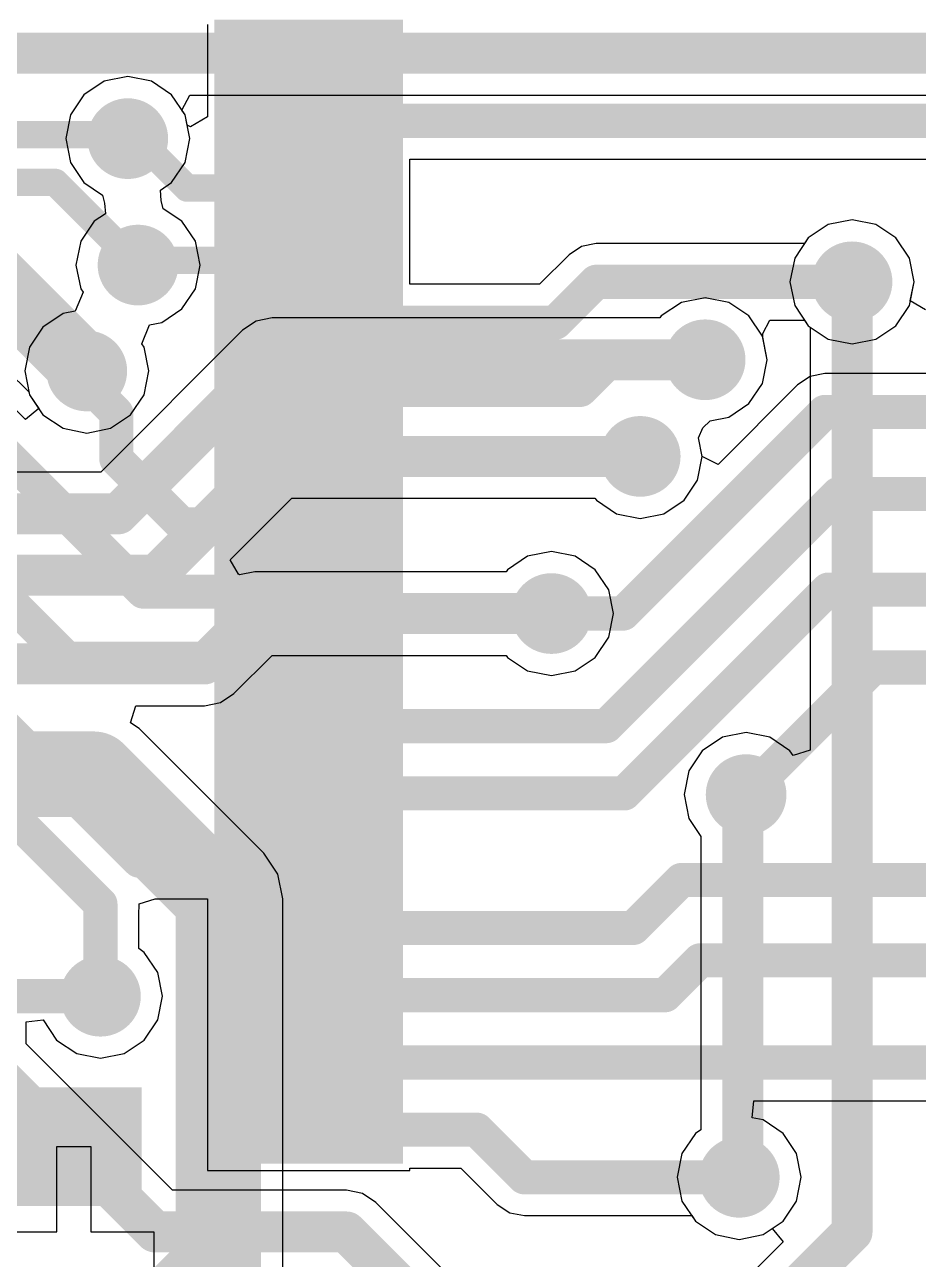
# Model space of a CAD drawing. Header units: millimetres. Extents: x 0 to 214, y 0 to 214.
# Drawn here: x 4.1978 to 4.4594, y 2.25 to 2.6114 of the extents above; entities that cross this region are included whole.
import ezdxf

# ---------------------------------------------------------------- set-up
doc = ezdxf.new("R2010")
doc.units = ezdxf.units.MM
doc.header["$MEASUREMENT"] = 0
for name, color, linetype in [('BottomLayer', 5, 'Continuous'), ('BottomPaste', 16, 'Continuous'), ('BottomSolder', 6, 'Continuous'), ('TopLayer', 1, 'Continuous'), ('TopOverlay', 2, 'Continuous'), ('TopPaste', 8, 'Continuous'), ('TopSolder', 216, 'Continuous'), ('ViaHoleLayer', 16, 'Continuous')]:
    doc.layers.add(name, color=color, linetype=linetype)

# ---------------------------------------------------------------- blocks, each defined once
blk = doc.blocks.new('LQFP_100_101')
at = {"layer": 'TopLayer'}
for points in [[(0.2815, 0.08465), (0.32874, 0.08465), (0.32874, 0.07283), (0.2815, 0.07283)], [(0.2815, 0.06496), (0.32874, 0.06496), (0.32874, 0.05315), (0.2815, 0.05315)], [(0.2815, 0.04528), (0.32874, 0.04528), (0.32874, 0.03346), (0.2815, 0.03346)], [(0.2815, 0.02559), (0.32874, 0.02559), (0.32874, 0.01378), (0.2815, 0.01378)], [(0.2815, 0.00591), (0.32874, 0.00591), (0.32874, -0.00591), (0.2815, -0.00591)], [(0.2815, -0.01378), (0.32874, -0.01378), (0.32874, -0.02559), (0.2815, -0.02559)], [(0.2815, -0.03346), (0.32874, -0.03346), (0.32874, -0.04528), (0.2815, -0.04528)], [(0.2815, -0.05315), (0.32874, -0.05315), (0.32874, -0.06496), (0.2815, -0.06496)], [(0.2815, -0.07283), (0.32874, -0.07283), (0.32874, -0.08465), (0.2815, -0.08465)], [(0.2815, -0.09252), (0.32874, -0.09252), (0.32874, -0.10433), (0.2815, -0.10433)], [(0.2815, -0.1122), (0.32874, -0.1122), (0.32874, -0.12402), (0.2815, -0.12402)], [(0.2815, -0.13189), (0.32874, -0.13189), (0.32874, -0.1437), (0.2815, -0.1437)], [(0.2815, -0.15157), (0.32874, -0.15157), (0.32874, -0.16339), (0.2815, -0.16339)], [(0.2815, -0.17126), (0.32874, -0.17126), (0.32874, -0.18307), (0.2815, -0.18307)], [(0.2815, -0.19094), (0.32874, -0.19094), (0.32874, -0.20276), (0.2815, -0.20276)], [(0.2815, -0.21063), (0.32874, -0.21063), (0.32874, -0.22244), (0.2815, -0.22244)], [(0.2815, -0.23031), (0.32874, -0.23031), (0.32874, -0.24213), (0.2815, -0.24213)]]:
    blk.add_hatch(color=1, dxfattribs=at).paths.add_polyline_path(points)
at = {"layer": 'TopPaste'}
for points in [[(0.2815, 0.08465), (0.32874, 0.08465), (0.32874, 0.07283), (0.2815, 0.07283)], [(0.2815, 0.06496), (0.32874, 0.06496), (0.32874, 0.05315), (0.2815, 0.05315)], [(0.2815, 0.04528), (0.32874, 0.04528), (0.32874, 0.03346), (0.2815, 0.03346)], [(0.2815, 0.02559), (0.32874, 0.02559), (0.32874, 0.01378), (0.2815, 0.01378)], [(0.2815, 0.00591), (0.32874, 0.00591), (0.32874, -0.00591), (0.2815, -0.00591)], [(0.2815, -0.01378), (0.32874, -0.01378), (0.32874, -0.02559), (0.2815, -0.02559)], [(0.2815, -0.03346), (0.32874, -0.03346), (0.32874, -0.04528), (0.2815, -0.04528)], [(0.2815, -0.05315), (0.32874, -0.05315), (0.32874, -0.06496), (0.2815, -0.06496)], [(0.2815, -0.07283), (0.32874, -0.07283), (0.32874, -0.08465), (0.2815, -0.08465)], [(0.2815, -0.09252), (0.32874, -0.09252), (0.32874, -0.10433), (0.2815, -0.10433)], [(0.2815, -0.1122), (0.32874, -0.1122), (0.32874, -0.12402), (0.2815, -0.12402)], [(0.2815, -0.13189), (0.32874, -0.13189), (0.32874, -0.1437), (0.2815, -0.1437)], [(0.2815, -0.15157), (0.32874, -0.15157), (0.32874, -0.16339), (0.2815, -0.16339)], [(0.2815, -0.17126), (0.32874, -0.17126), (0.32874, -0.18307), (0.2815, -0.18307)], [(0.2815, -0.19094), (0.32874, -0.19094), (0.32874, -0.20276), (0.2815, -0.20276)], [(0.2815, -0.21063), (0.32874, -0.21063), (0.32874, -0.22244), (0.2815, -0.22244)], [(0.2815, -0.23031), (0.32874, -0.23031), (0.32874, -0.24213), (0.2815, -0.24213)]]:
    blk.add_hatch(color=8, dxfattribs=at).paths.add_polyline_path(points)
at = {"layer": 'TopSolder'}
for points in [[(0.2775, 0.08865), (0.33274, 0.08865), (0.33274, 0.06883), (0.2775, 0.06883)], [(0.2775, 0.06896), (0.33274, 0.06896), (0.33274, 0.04915), (0.2775, 0.04915)], [(0.2775, 0.04928), (0.33274, 0.04928), (0.33274, 0.02946), (0.2775, 0.02946)], [(0.2775, 0.02959), (0.33274, 0.02959), (0.33274, 0.00978), (0.2775, 0.00978)], [(0.2775, 0.00991), (0.33274, 0.00991), (0.33274, -0.00991), (0.2775, -0.00991)], [(0.2775, -0.00978), (0.33274, -0.00978), (0.33274, -0.02959), (0.2775, -0.02959)], [(0.2775, -0.02946), (0.33274, -0.02946), (0.33274, -0.04928), (0.2775, -0.04928)], [(0.2775, -0.04915), (0.33274, -0.04915), (0.33274, -0.06896), (0.2775, -0.06896)], [(0.2775, -0.06883), (0.33274, -0.06883), (0.33274, -0.08865), (0.2775, -0.08865)], [(0.2775, -0.08852), (0.33274, -0.08852), (0.33274, -0.10833), (0.2775, -0.10833)], [(0.2775, -0.1082), (0.33274, -0.1082), (0.33274, -0.12802), (0.2775, -0.12802)], [(0.2775, -0.12789), (0.33274, -0.12789), (0.33274, -0.1477), (0.2775, -0.1477)], [(0.2775, -0.14757), (0.33274, -0.14757), (0.33274, -0.16739), (0.2775, -0.16739)], [(0.2775, -0.16726), (0.33274, -0.16726), (0.33274, -0.18707), (0.2775, -0.18707)], [(0.2775, -0.18694), (0.33274, -0.18694), (0.33274, -0.20676), (0.2775, -0.20676)], [(0.2775, -0.20663), (0.33274, -0.20663), (0.33274, -0.22644), (0.2775, -0.22644)], [(0.2775, -0.22631), (0.33274, -0.22631), (0.33274, -0.24613), (0.2775, -0.24613)]]:
    blk.add_hatch(color=216, dxfattribs=at).paths.add_polyline_path(points)
at = {"layer": 'TopOverlay', "const_width": 0.005}
blk.add_lwpolyline([(0.255, -0.285), (0.285, -0.255)], dxfattribs=at)
at = {"layer": 'TopOverlay', "const_width": 0.0025}
blk.add_lwpolyline([(0.28375, -0.255, 1), (0.28625, -0.255, 1)], format="xyb", close=True, dxfattribs=at)
blk = doc.blocks.new('C__0603_B_358')
at = {"layer": 'BottomLayer'}
for points in [[(-0.045, -0.0175), (-0.045, 0.0175), (-0.015, 0.0175), (-0.015, -0.0175)], [(0.015, -0.0175), (0.015, 0.0175), (0.045, 0.0175), (0.045, -0.0175)]]:
    blk.add_hatch(color=5, dxfattribs=at).paths.add_polyline_path(points)
at = {"layer": 'BottomPaste'}
for points in [[(-0.045, -0.0175), (-0.045, 0.0175), (-0.015, 0.0175), (-0.015, -0.0175)], [(0.015, -0.0175), (0.015, 0.0175), (0.045, 0.0175), (0.045, -0.0175)]]:
    blk.add_hatch(color=16, dxfattribs=at).paths.add_polyline_path(points)
at = {"layer": 'BottomSolder'}
for points in [[(-0.04736, -0.01986), (-0.04736, 0.01986), (-0.01264, 0.01986), (-0.01264, -0.01986)], [(0.01264, -0.01986), (0.01264, 0.01986), (0.04736, 0.01986), (0.04736, -0.01986)]]:
    blk.add_hatch(color=6, dxfattribs=at).paths.add_polyline_path(points)

msp = doc.modelspace()

# ---------------------------------------------------------------- hatches: boundary and pattern name
at = {"layer": 'BottomLayer'}
h = msp.add_hatch(color=5, dxfattribs=at)
edge = h.paths.add_edge_path()
edge.add_arc((4.228, 2.578), 0.01181, 0, 360)
h = msp.add_hatch(color=5, dxfattribs=at)
edge = h.paths.add_edge_path()
edge.add_arc((4.231, 2.541), 0.01181, 0, 360)
h = msp.add_hatch(color=5, dxfattribs=at)
edge = h.paths.add_edge_path()
edge.add_arc((4.44, 2.53609), 0.01181, 0, 360)
h = msp.add_hatch(color=5, dxfattribs=at)
edge = h.paths.add_edge_path()
edge.add_arc((4.397, 2.51328), 0.01181, 0, 360)
h = msp.add_hatch(color=5, dxfattribs=at)
edge = h.paths.add_edge_path()
edge.add_arc((4.216, 2.51), 0.01181, 0, 360)
h = msp.add_hatch(color=5, dxfattribs=at)
edge = h.paths.add_edge_path()
edge.add_arc((4.378, 2.485), 0.01181, 0, 360)
h = msp.add_hatch(color=5, dxfattribs=at)
edge = h.paths.add_edge_path()
edge.add_arc((4.352, 2.439), 0.01181, 0, 360)
h = msp.add_hatch(color=5, dxfattribs=at)
edge = h.paths.add_edge_path()
edge.add_arc((4.409, 2.386), 0.01181, 0, 360)
h = msp.add_hatch(color=5, dxfattribs=at)
edge = h.paths.add_edge_path()
edge.add_arc((4.22, 2.327), 0.01181, 0, 360)
h = msp.add_hatch(color=5, dxfattribs=at)
edge = h.paths.add_edge_path()
edge.add_arc((4.407, 2.274), 0.01181, 0, 360)
at = {"layer": 'BottomSolder'}
h = msp.add_hatch(color=6, dxfattribs=at)
edge = h.paths.add_edge_path()
edge.add_arc((4.228, 2.578), 0.00591, 0, 360)
h = msp.add_hatch(color=6, dxfattribs=at)
edge = h.paths.add_edge_path()
edge.add_arc((4.231, 2.541), 0.00591, 0, 360)
h = msp.add_hatch(color=6, dxfattribs=at)
edge = h.paths.add_edge_path()
edge.add_arc((4.44, 2.53609), 0.00591, 0, 360)
h = msp.add_hatch(color=6, dxfattribs=at)
edge = h.paths.add_edge_path()
edge.add_arc((4.397, 2.51328), 0.00591, 0, 360)
h = msp.add_hatch(color=6, dxfattribs=at)
edge = h.paths.add_edge_path()
edge.add_arc((4.216, 2.51), 0.00591, 0, 360)
h = msp.add_hatch(color=6, dxfattribs=at)
edge = h.paths.add_edge_path()
edge.add_arc((4.378, 2.485), 0.00591, 0, 360)
h = msp.add_hatch(color=6, dxfattribs=at)
edge = h.paths.add_edge_path()
edge.add_arc((4.352, 2.439), 0.00591, 0, 360)
h = msp.add_hatch(color=6, dxfattribs=at)
edge = h.paths.add_edge_path()
edge.add_arc((4.409, 2.386), 0.00591, 0, 360)
h = msp.add_hatch(color=6, dxfattribs=at)
edge = h.paths.add_edge_path()
edge.add_arc((4.22, 2.327), 0.00591, 0, 360)
h = msp.add_hatch(color=6, dxfattribs=at)
edge = h.paths.add_edge_path()
edge.add_arc((4.407, 2.274), 0.00591, 0, 360)
at = {"layer": 'TopLayer'}
h = msp.add_hatch(color=1, dxfattribs=at)
edge = h.paths.add_edge_path()
edge.add_arc((4.228, 2.578), 0.01181, 0, 360)
h = msp.add_hatch(color=1, dxfattribs=at)
edge = h.paths.add_edge_path()
edge.add_arc((4.231, 2.541), 0.01181, 0, 360)
h = msp.add_hatch(color=1, dxfattribs=at)
edge = h.paths.add_edge_path()
edge.add_arc((4.44, 2.53609), 0.01181, 0, 360)
h = msp.add_hatch(color=1, dxfattribs=at)
edge = h.paths.add_edge_path()
edge.add_arc((4.397, 2.51328), 0.01181, 0, 360)
h = msp.add_hatch(color=1, dxfattribs=at)
edge = h.paths.add_edge_path()
edge.add_arc((4.216, 2.51), 0.01181, 0, 360)
h = msp.add_hatch(color=1, dxfattribs=at)
edge = h.paths.add_edge_path()
edge.add_arc((4.378, 2.485), 0.01181, 0, 360)
h = msp.add_hatch(color=1, dxfattribs=at)
edge = h.paths.add_edge_path()
edge.add_arc((4.352, 2.439), 0.01181, 0, 360)
h = msp.add_hatch(color=1, dxfattribs=at)
edge = h.paths.add_edge_path()
edge.add_arc((4.409, 2.386), 0.01181, 0, 360)
h = msp.add_hatch(color=1, dxfattribs=at)
edge = h.paths.add_edge_path()
edge.add_arc((4.22, 2.327), 0.01181, 0, 360)
h = msp.add_hatch(color=1, dxfattribs=at)
edge = h.paths.add_edge_path()
edge.add_arc((4.407, 2.274), 0.01181, 0, 360)
at = {"layer": 'TopSolder'}
h = msp.add_hatch(color=216, dxfattribs=at)
edge = h.paths.add_edge_path()
edge.add_arc((4.228, 2.578), 0.00591, 0, 360)
h = msp.add_hatch(color=216, dxfattribs=at)
edge = h.paths.add_edge_path()
edge.add_arc((4.231, 2.541), 0.00591, 0, 360)
h = msp.add_hatch(color=216, dxfattribs=at)
edge = h.paths.add_edge_path()
edge.add_arc((4.44, 2.53609), 0.00591, 0, 360)
h = msp.add_hatch(color=216, dxfattribs=at)
edge = h.paths.add_edge_path()
edge.add_arc((4.397, 2.51328), 0.00591, 0, 360)
h = msp.add_hatch(color=216, dxfattribs=at)
edge = h.paths.add_edge_path()
edge.add_arc((4.216, 2.51), 0.00591, 0, 360)
h = msp.add_hatch(color=216, dxfattribs=at)
edge = h.paths.add_edge_path()
edge.add_arc((4.378, 2.485), 0.00591, 0, 360)
h = msp.add_hatch(color=216, dxfattribs=at)
edge = h.paths.add_edge_path()
edge.add_arc((4.352, 2.439), 0.00591, 0, 360)
h = msp.add_hatch(color=216, dxfattribs=at)
edge = h.paths.add_edge_path()
edge.add_arc((4.409, 2.386), 0.00591, 0, 360)
h = msp.add_hatch(color=216, dxfattribs=at)
edge = h.paths.add_edge_path()
edge.add_arc((4.22, 2.327), 0.00591, 0, 360)
h = msp.add_hatch(color=216, dxfattribs=at)
edge = h.paths.add_edge_path()
edge.add_arc((4.407, 2.274), 0.00591, 0, 360)
at = {"layer": 'ViaHoleLayer'}
h = msp.add_hatch(color=16, dxfattribs=at)
edge = h.paths.add_edge_path()
edge.add_arc((4.228, 2.578), 0.00591, 0, 360)
h = msp.add_hatch(color=16, dxfattribs=at)
edge = h.paths.add_edge_path()
edge.add_arc((4.231, 2.541), 0.00591, 0, 360)
h = msp.add_hatch(color=16, dxfattribs=at)
edge = h.paths.add_edge_path()
edge.add_arc((4.44, 2.53609), 0.00591, 0, 360)
h = msp.add_hatch(color=16, dxfattribs=at)
edge = h.paths.add_edge_path()
edge.add_arc((4.397, 2.51328), 0.00591, 0, 360)
h = msp.add_hatch(color=16, dxfattribs=at)
edge = h.paths.add_edge_path()
edge.add_arc((4.216, 2.51), 0.00591, 0, 360)
h = msp.add_hatch(color=16, dxfattribs=at)
edge = h.paths.add_edge_path()
edge.add_arc((4.378, 2.485), 0.00591, 0, 360)
h = msp.add_hatch(color=16, dxfattribs=at)
edge = h.paths.add_edge_path()
edge.add_arc((4.352, 2.439), 0.00591, 0, 360)
h = msp.add_hatch(color=16, dxfattribs=at)
edge = h.paths.add_edge_path()
edge.add_arc((4.409, 2.386), 0.00591, 0, 360)
h = msp.add_hatch(color=16, dxfattribs=at)
edge = h.paths.add_edge_path()
edge.add_arc((4.22, 2.327), 0.00591, 0, 360)
h = msp.add_hatch(color=16, dxfattribs=at)
edge = h.paths.add_edge_path()
edge.add_arc((4.407, 2.274), 0.00591, 0, 360)

# ---------------------------------------------------------------- linework, layer by layer
at = {"layer": 'BottomLayer'}
for p, q in [((4.24384, 2.58636), (4.2462, 2.59076)), ((4.2462, 2.59076), (4.47093, 2.59076)), ((4.24478, 2.58495), (4.24384, 2.58636)), ((4.24616, 2.578), (4.24478, 2.58495)), ((4.24478, 2.57105), (4.24616, 2.578)), ((4.24084, 2.56516), (4.24478, 2.57105)), ((4.23754, 2.56296), (4.24084, 2.56516)), ((4.23779, 2.55987), (4.23754, 2.56296)), ((4.23837, 2.5575), (4.23779, 2.55987)), ((4.24384, 2.55384), (4.23837, 2.5575)), ((4.24778, 2.54795), (4.24384, 2.55384)), ((4.43305, 2.55287), (4.42716, 2.54893)), ((4.44, 2.55425), (4.43305, 2.55287)), ((4.44695, 2.55287), (4.44, 2.55425)), ((4.45284, 2.54893), (4.44695, 2.55287)), ((4.24916, 2.541), (4.24778, 2.54795)), ((4.42716, 2.54893), (4.42322, 2.54304)), ((4.45678, 2.54304), (4.45284, 2.54893)), ((4.24778, 2.53405), (4.24916, 2.541)), ((4.42322, 2.54304), (4.42184, 2.53609)), ((4.45816, 2.53609), (4.45678, 2.54304)), ((4.24384, 2.52816), (4.24778, 2.53405)), ((4.42184, 2.53609), (4.42322, 2.52914)), ((4.45705, 2.53051), (4.45816, 2.53609)), ((4.39005, 2.53005), (4.38416, 2.52612)), ((4.397, 2.53144), (4.39005, 2.53005)), ((4.40395, 2.53005), (4.397, 2.53144)), ((4.40984, 2.52612), (4.40395, 2.53005)), ((4.4615, 2.52789), (4.45705, 2.53051)), ((4.23795, 2.52422), (4.24384, 2.52816)), ((4.38416, 2.52612), (4.38375, 2.52551)), ((4.41378, 2.52023), (4.40984, 2.52612)), ((4.42322, 2.52914), (4.42716, 2.52325)), ((4.2321, 2.51796), (4.2344, 2.52352)), ((4.2344, 2.52352), (4.23795, 2.52422)), ((4.26559, 2.52458), (4.26162, 2.52193)), ((4.27028, 2.52551), (4.26559, 2.52458)), ((4.38375, 2.52551), (4.27028, 2.52551)), ((4.42716, 2.52325), (4.42776, 2.52284)), ((4.42776, 2.52284), (4.42776, 2.39898)), ((4.26162, 2.52193), (4.22012, 2.48042)), ((4.41516, 2.51328), (4.41378, 2.52023)), ((4.23278, 2.51695), (4.2321, 2.51796)), ((4.23416, 2.51), (4.23278, 2.51695)), ((4.41378, 2.50633), (4.41516, 2.51328)), ((4.19284, 2.51009), (4.19906, 2.50387)), ((4.23278, 2.50305), (4.23416, 2.51)), ((4.40984, 2.50044), (4.41378, 2.50633)), ((4.19906, 2.50387), (4.19922, 2.50305)), ((4.19922, 2.50305), (4.20316, 2.49716)), ((4.22884, 2.49716), (4.23278, 2.50305)), ((4.20316, 2.49716), (4.20905, 2.49322)), ((4.22295, 2.49322), (4.22884, 2.49716)), ((4.40395, 2.4965), (4.40984, 2.50044)), ((4.39509, 2.4904), (4.39629, 2.49336)), ((4.39629, 2.49336), (4.39848, 2.49541)), ((4.39848, 2.49541), (4.40395, 2.4965)), ((4.20905, 2.49322), (4.216, 2.49184)), ((4.216, 2.49184), (4.22295, 2.49322)), ((4.39616, 2.485), (4.39509, 2.4904)), ((4.39478, 2.47805), (4.39616, 2.485)), ((4.22012, 2.48042), (4.16299, 2.48042)), ((4.39084, 2.47216), (4.39478, 2.47805)), ((4.25799, 2.45469), (4.27607, 2.47276)), ((4.27607, 2.47276), (4.36475, 2.47276)), ((4.36475, 2.47276), (4.36516, 2.47216)), ((4.36516, 2.47216), (4.37105, 2.46822)), ((4.38495, 2.46822), (4.39084, 2.47216)), ((4.37105, 2.46822), (4.378, 2.46684)), ((4.378, 2.46684), (4.38495, 2.46822)), ((4.2604, 2.45056), (4.25799, 2.45469)), ((4.34505, 2.45578), (4.33916, 2.45184)), ((4.352, 2.45716), (4.34505, 2.45578)), ((4.35895, 2.45578), (4.352, 2.45716)), ((4.36484, 2.45184), (4.35895, 2.45578)), ((4.26072, 2.45035), (4.2604, 2.45056)), ((4.26518, 2.45124), (4.26072, 2.45035)), ((4.33875, 2.45124), (4.26518, 2.45124)), ((4.33916, 2.45184), (4.33875, 2.45124)), ((4.36878, 2.44595), (4.36484, 2.45184)), ((4.37016, 2.439), (4.36878, 2.44595)), ((4.36878, 2.43205), (4.37016, 2.439)), ((4.36484, 2.42616), (4.36878, 2.43205)), ((4.25907, 2.41559), (4.27025, 2.42676)), ((4.27025, 2.42676), (4.33875, 2.42676)), ((4.33875, 2.42676), (4.33916, 2.42616)), ((4.33916, 2.42616), (4.34505, 2.42222)), ((4.35895, 2.42222), (4.36484, 2.42616)), ((4.34505, 2.42222), (4.352, 2.42084)), ((4.352, 2.42084), (4.35895, 2.42222)), ((4.2551, 2.41294), (4.25907, 2.41559)), ((4.22884, 2.40701), (4.23036, 2.41201)), ((4.23036, 2.41201), (4.25042, 2.41201)), ((4.25042, 2.41201), (4.2551, 2.41294)), ((4.23134, 2.40534), (4.22884, 2.40701)), ((4.26784, 2.36884), (4.23134, 2.40534)), ((4.409, 2.40416), (4.40205, 2.40278)), ((4.41595, 2.40278), (4.409, 2.40416)), ((4.40205, 2.40278), (4.39616, 2.39884)), ((4.42184, 2.39884), (4.41595, 2.40278)), ((4.39616, 2.39884), (4.39222, 2.39295)), ((4.42276, 2.39746), (4.42184, 2.39884)), ((4.42776, 2.39898), (4.42276, 2.39746)), ((4.39222, 2.39295), (4.39084, 2.386)), ((4.39084, 2.386), (4.39222, 2.37905)), ((4.39222, 2.37905), (4.39576, 2.37375)), ((4.39576, 2.37375), (4.39576, 2.28791)), ((4.27193, 2.36272), (4.26784, 2.36884)), ((4.27336, 2.3555), (4.27193, 2.36272)), ((4.27336, 2.24661), (4.27336, 2.3555)), ((4.39576, 2.28791), (4.39416, 2.28684)), ((4.39416, 2.28684), (4.39022, 2.28095)), ((4.20723, 2.25801), (4.20723, 2.28301)), ((4.20723, 2.28301), (4.21723, 2.28301)), ((4.21723, 2.28301), (4.21723, 2.25801)), ((4.39022, 2.28095), (4.38884, 2.274)), ((4.38884, 2.274), (4.39022, 2.26705)), ((4.39022, 2.26705), (4.39416, 2.26116)), ((4.39416, 2.26116), (4.40005, 2.25722)), ((4.41395, 2.25722), (4.41666, 2.25903)), ((4.41666, 2.25903), (4.41985, 2.25515)), ((4.18473, 2.25801), (4.20723, 2.25801)), ((4.21723, 2.25801), (4.23564, 2.25801)), ((4.23564, 2.25801), (4.23564, 2.24759)), ((4.41985, 2.25515), (4.25935, 2.09465)), ((4.40005, 2.25722), (4.407, 2.25584)), ((4.407, 2.25584), (4.41395, 2.25722))]:
    msp.add_line(p, q, dxfattribs=at)
for points, const_width in [([(3.876, 2.603), (4.476, 2.603)], 0.012), ([(3.59181, 2.57919), (4.22681, 2.57919)], 0.008), ([(4.22681, 2.57919), (4.228, 2.578)], 0.008), ([(3.56899, 2.56519), (4.20681, 2.56519)], 0.008), ([(4.20681, 2.56519), (4.231, 2.541)], 0.008), ([(4.184, 2.542), (4.216, 2.51)], 0.02), ([(4.44, 2.258), (4.44, 2.53609)], 0.012), ([(4.22519, 2.46819), (4.27028, 2.51328)], 0.012), ([(4.27028, 2.51328), (4.397, 2.51328)], 0.012), ([(4.23619, 2.45019), (4.271, 2.485)], 0.012), ([(4.271, 2.485), (4.378, 2.485)], 0.012), ([(3.89719, 2.46819), (4.22519, 2.46819)], 0.012), ([(3.90619, 2.45019), (4.23619, 2.45019)], 0.012), ([(4.25042, 2.42424), (4.26518, 2.439)], 0.012), ([(4.26518, 2.439), (4.352, 2.439)], 0.012), ([(4.11576, 2.42424), (4.25042, 2.42424)], 0.012), ([(4.07187, 2.392), (4.218, 2.392)], 0.025), ([(4.218, 2.392), (4.2545, 2.3555)], 0.025), ([(4.408, 2.385), (4.409, 2.386)], 0.012), ([(4.408, 2.275), (4.408, 2.385)], 0.012), ([(4.2545, 2.2235), (4.2545, 2.3555)], 0.025), ([(4.178, 2.327), (4.22, 2.327)], 0.01), ([(4.172, 2.283), (4.21222, 2.283)], 0.022), ([(4.21222, 2.283), (4.21223, 2.28301)], 0.022), ([(4.407, 2.274), (4.408, 2.275)], 0.012), ([(4.268, 2.086), (4.44, 2.258)], 0.012)]:
    msp.add_lwpolyline(points, dxfattribs=dict(at, const_width=const_width))
for points, const_width in [([(4.22481, 2.57919, 1), (4.22881, 2.57919, 1)], 0.004), ([(4.22481, 2.57919, 1), (4.22881, 2.57919, 1)], 0.004), ([(4.226, 2.578, 1), (4.23, 2.578, 1)], 0.004), ([(4.20481, 2.56519, 1), (4.20881, 2.56519, 1)], 0.004), ([(4.20481, 2.56519, 1), (4.20881, 2.56519, 1)], 0.004), ([(4.229, 2.541, 1), (4.233, 2.541, 1)], 0.004), ([(4.437, 2.53609, 1), (4.443, 2.53609, 1)], 0.006), ([(4.211, 2.51, 1), (4.221, 2.51, 1)], 0.01), ([(4.26728, 2.51328, 1), (4.27328, 2.51328, 1)], 0.006), ([(4.26728, 2.51328, 1), (4.27328, 2.51328, 1)], 0.006), ([(4.394, 2.51328, 1), (4.4, 2.51328, 1)], 0.006), ([(4.268, 2.485, 1), (4.274, 2.485, 1)], 0.006), ([(4.268, 2.485, 1), (4.274, 2.485, 1)], 0.006), ([(4.375, 2.485, 1), (4.381, 2.485, 1)], 0.006), ([(4.22219, 2.46819, 1), (4.22819, 2.46819, 1)], 0.006), ([(4.22219, 2.46819, 1), (4.22819, 2.46819, 1)], 0.006), ([(4.23319, 2.45019, 1), (4.23919, 2.45019, 1)], 0.006), ([(4.23319, 2.45019, 1), (4.23919, 2.45019, 1)], 0.006), ([(4.26218, 2.439, 1), (4.26818, 2.439, 1)], 0.006), ([(4.26218, 2.439, 1), (4.26818, 2.439, 1)], 0.006), ([(4.349, 2.439, 1), (4.355, 2.439, 1)], 0.006), ([(4.24742, 2.42424, 1), (4.25342, 2.42424, 1)], 0.006), ([(4.24742, 2.42424, 1), (4.25342, 2.42424, 1)], 0.006), ([(4.21175, 2.392, 1), (4.22425, 2.392, 1)], 0.0125), ([(4.21175, 2.392, 1), (4.22425, 2.392, 1)], 0.0125), ([(4.405, 2.385, 1), (4.411, 2.385, 1)], 0.006), ([(4.405, 2.385, 1), (4.411, 2.385, 1)], 0.006), ([(4.406, 2.386, 1), (4.412, 2.386, 1)], 0.006), ([(4.24825, 2.3555, 1), (4.26075, 2.3555, 1)], 0.0125), ([(4.24825, 2.3555, 1), (4.26075, 2.3555, 1)], 0.0125), ([(4.2175, 2.327, 1), (4.2225, 2.327, 1)], 0.005), ([(4.20672, 2.283, 1), (4.21772, 2.283, 1)], 0.011), ([(4.20672, 2.283, 1), (4.21772, 2.283, 1)], 0.011), ([(4.20673, 2.28301, 1), (4.21773, 2.28301, 1)], 0.011), ([(4.405, 2.275, 1), (4.411, 2.275, 1)], 0.006), ([(4.405, 2.275, 1), (4.411, 2.275, 1)], 0.006), ([(4.404, 2.274, 1), (4.41, 2.274, 1)], 0.006), ([(4.437, 2.258, 1), (4.443, 2.258, 1)], 0.006), ([(4.437, 2.258, 1), (4.443, 2.258, 1)], 0.006)]:
    msp.add_lwpolyline(points, format="xyb", close=True, dxfattribs=dict(at, const_width=const_width))
at = {"layer": 'TopLayer'}
for p, q in [((4.25136, 2.61137), (4.25136, 2.5844)), ((4.22105, 2.59478), (4.21516, 2.59084)), ((4.228, 2.59616), (4.22105, 2.59478)), ((4.23495, 2.59478), (4.228, 2.59616)), ((4.24084, 2.59084), (4.23495, 2.59478)), ((4.21516, 2.59084), (4.21122, 2.58495)), ((4.24478, 2.58495), (4.24084, 2.59084)), ((4.21122, 2.58495), (4.20984, 2.578)), ((4.24537, 2.58195), (4.24478, 2.58495)), ((4.25136, 2.5844), (4.24636, 2.58141)), ((4.24636, 2.58141), (4.24537, 2.58195)), ((4.20984, 2.578), (4.21122, 2.57105)), ((4.21122, 2.57105), (4.21516, 2.56516)), ((4.31061, 2.53537), (4.31061, 2.572)), ((4.31061, 2.572), (4.90807, 2.572)), ((4.21516, 2.56516), (4.22063, 2.5615)), ((4.22063, 2.5615), (4.22121, 2.55913)), ((4.22121, 2.55913), (4.22146, 2.55604)), ((4.22146, 2.55604), (4.21816, 2.55384)), ((4.21816, 2.55384), (4.21422, 2.54795)), ((4.43305, 2.55287), (4.42716, 2.54893)), ((4.44, 2.55425), (4.43305, 2.55287)), ((4.44695, 2.55287), (4.44, 2.55425)), ((4.45284, 2.54893), (4.44695, 2.55287)), ((4.21422, 2.54795), (4.21284, 2.541)), ((4.42716, 2.54893), (4.42607, 2.5473)), ((4.45678, 2.54304), (4.45284, 2.54893)), ((4.35716, 2.54402), (4.34851, 2.53537)), ((4.3608, 2.54645), (4.35716, 2.54402)), ((4.36509, 2.5473), (4.3608, 2.54645)), ((4.42607, 2.5473), (4.36509, 2.5473)), ((4.36509, 2.5473), (4.36509, 2.5473)), ((4.21284, 2.541), (4.21422, 2.53405)), ((4.45816, 2.53609), (4.45678, 2.54304)), ((4.21422, 2.53405), (4.2149, 2.53304)), ((4.34851, 2.53537), (4.31061, 2.53537)), ((4.45678, 2.52914), (4.45816, 2.53609)), ((4.2149, 2.53304), (4.2126, 2.52748)), ((4.20905, 2.52678), (4.20316, 2.52284)), ((4.2126, 2.52748), (4.20905, 2.52678)), ((4.45284, 2.52325), (4.45678, 2.52914)), ((4.20316, 2.52284), (4.19922, 2.51695)), ((4.4139, 2.52099), (4.41598, 2.52487)), ((4.41598, 2.52487), (4.42607, 2.52487)), ((4.42607, 2.52487), (4.42716, 2.52325)), ((4.42716, 2.52325), (4.43305, 2.51931)), ((4.44695, 2.51931), (4.45284, 2.52325)), ((4.41385, 2.51987), (4.4139, 2.52099)), ((4.41516, 2.51328), (4.41385, 2.51987)), ((4.43305, 2.51931), (4.44, 2.51793)), ((4.44, 2.51793), (4.44695, 2.51931)), ((4.19922, 2.51695), (4.19784, 2.51)), ((4.41378, 2.50633), (4.41516, 2.51328)), ((4.19784, 2.51), (4.19922, 2.50305)), ((4.42771, 2.50836), (4.42407, 2.50593)), ((4.432, 2.50922), (4.42771, 2.50836)), ((4.90807, 2.50922), (4.432, 2.50922)), ((4.432, 2.50922), (4.432, 2.50922)), ((4.19804, 2.49582), (4.18778, 2.50608)), ((4.42407, 2.50593), (4.40079, 2.48265)), ((4.40984, 2.50044), (4.41378, 2.50633)), ((4.19922, 2.50305), (4.20192, 2.49901)), ((4.20192, 2.49901), (4.19804, 2.49582)), ((4.40395, 2.4965), (4.40984, 2.50044)), ((4.39509, 2.4904), (4.39629, 2.49336)), ((4.39629, 2.49336), (4.39848, 2.49541)), ((4.39848, 2.49541), (4.40395, 2.4965)), ((4.39616, 2.485), (4.39509, 2.4904)), ((4.40079, 2.48265), (4.39616, 2.485)), ((4.23122, 2.35073), (4.23129, 2.35402)), ((4.23129, 2.35402), (4.23602, 2.35546)), ((4.23602, 2.35546), (4.25136, 2.35546)), ((4.25136, 2.35546), (4.25136, 2.3154)), ((4.23122, 2.34093), (4.23122, 2.35073)), ((4.23284, 2.33984), (4.23122, 2.34093)), ((4.23678, 2.33395), (4.23284, 2.33984)), ((4.23816, 2.327), (4.23678, 2.33395)), ((4.23678, 2.32005), (4.23816, 2.327)), ((4.19824, 2.31949), (4.20322, 2.32005)), ((4.20322, 2.32005), (4.20716, 2.31416)), ((4.23284, 2.31416), (4.23678, 2.32005)), ((4.19824, 2.31307), (4.19824, 2.31949)), ((4.24107, 2.27024), (4.19824, 2.31307)), ((4.20716, 2.31416), (4.21305, 2.31022)), ((4.22695, 2.31022), (4.23284, 2.31416)), ((4.25136, 2.3154), (4.25136, 2.27603)), ((4.21305, 2.31022), (4.22, 2.30884)), ((4.22, 2.30884), (4.22695, 2.31022)), ((4.41078, 2.29141), (4.41128, 2.29641)), ((4.41128, 2.29641), (4.545, 2.29641)), ((4.41395, 2.29078), (4.41078, 2.29141)), ((4.41984, 2.28684), (4.41395, 2.29078)), ((4.42378, 2.28095), (4.41984, 2.28684)), ((4.42516, 2.274), (4.42378, 2.28095)), ((4.31061, 2.27603), (4.31061, 2.27672)), ((4.31061, 2.27672), (4.3255, 2.27672)), ((4.3255, 2.27672), (4.33615, 2.26607)), ((4.25136, 2.27603), (4.31061, 2.27603)), ((4.42378, 2.26705), (4.42516, 2.274)), ((4.292, 2.27024), (4.24107, 2.27024)), ((4.29668, 2.2693), (4.292, 2.27024)), ((4.30065, 2.26665), (4.29668, 2.2693)), ((4.45307, 2.11424), (4.30065, 2.26665)), ((4.33615, 2.26607), (4.33615, 2.26607)), ((4.33615, 2.26607), (4.33979, 2.26364)), ((4.41984, 2.26116), (4.42378, 2.26705)), ((4.33979, 2.26364), (4.34408, 2.26278)), ((4.34408, 2.26278), (4.39307, 2.26278)), ((4.39307, 2.26278), (4.39416, 2.26116)), ((4.39416, 2.26116), (4.40005, 2.25722)), ((4.41395, 2.25722), (4.41984, 2.26116)), ((4.40005, 2.25722), (4.407, 2.25584)), ((4.407, 2.25584), (4.41395, 2.25722))]:
    msp.add_line(p, q, dxfattribs=at)
for points, const_width in [([(4.28099, 2.6029), (4.9029, 2.6029)], 0.01), ([(4.28099, 2.58321), (4.922, 2.58321)], 0.01), ([(4.228, 2.578), (4.23089, 2.578)], 0.008), ([(4.23089, 2.578), (4.24536, 2.56353)], 0.008), ([(4.24536, 2.56353), (4.28099, 2.56353)], 0.008), ([(4.27941, 2.54242), (4.28099, 2.544)], 0.008), ([(4.231, 2.541), (4.23242, 2.54242)], 0.008), ([(4.23242, 2.54242), (4.27941, 2.54242)], 0.008), ([(4.35316, 2.52416), (4.36509, 2.53609)], 0.01), ([(4.36509, 2.53609), (4.44, 2.53609)], 0.01), ([(4.28099, 2.52416), (4.35316, 2.52416)], 0.01), ([(4.062, 2.512), (4.22, 2.354)], 0.01), ([(4.36047, 2.50447), (4.36928, 2.51328)], 0.01), ([(4.36928, 2.51328), (4.397, 2.51328)], 0.01), ([(4.17, 2.508), (4.23258, 2.44542)], 0.01), ([(4.216, 2.50631), (4.216, 2.51)], 0.01), ([(4.216, 2.50631), (4.22467, 2.49764)], 0.01), ([(4.28099, 2.50447), (4.36047, 2.50447)], 0.01), ([(4.22467, 2.48419), (4.22467, 2.49764)], 0.01), ([(4.373, 2.439), (4.432, 2.498)], 0.01), ([(4.432, 2.498), (4.922, 2.498)], 0.01), ([(4.144, 2.492), (4.21027, 2.42573)], 0.01), ([(4.28099, 2.48479), (4.28109, 2.48489)], 0.01), ([(4.28109, 2.48489), (4.37789, 2.48489)], 0.01), ([(4.37789, 2.48489), (4.378, 2.485)], 0.01), ([(4.116, 2.482), (4.23132, 2.36668)], 0.01), ([(4.22467, 2.48419), (4.24375, 2.4651)], 0.01), ([(4.36805, 2.40605), (4.436, 2.474)], 0.01), ([(4.436, 2.474), (4.525, 2.474)], 0.01), ([(4.24375, 2.4651), (4.28099, 2.4651)], 0.01), ([(4.23258, 2.44542), (4.28099, 2.44542)], 0.01), ([(4.37336, 2.38636), (4.433, 2.446)], 0.01), ([(4.433, 2.446), (4.504, 2.446)], 0.01), ([(4.352, 2.439), (4.373, 2.439)], 0.01), ([(4.21027, 2.42573), (4.28099, 2.42573)], 0.01), ([(4.409, 2.386), (4.44619, 2.42319)], 0.01), ([(4.44619, 2.42319), (4.92119, 2.42319)], 0.01), ([(4.28099, 2.40605), (4.36805, 2.40605)], 0.01), ([(4.28099, 2.38636), (4.37336, 2.38636)], 0.01), ([(4.23132, 2.36668), (4.28099, 2.36668)], 0.01), ([(4.37599, 2.34699), (4.39, 2.361)], 0.01), ([(4.39, 2.361), (4.984, 2.361)], 0.01), ([(4.22, 2.327), (4.22, 2.354)], 0.01), ([(4.28099, 2.34699), (4.37599, 2.34699)], 0.01), ([(4.38531, 2.32731), (4.3955, 2.3375)], 0.01), ([(4.3955, 2.3375), (4.5005, 2.3375)], 0.01), ([(4.28099, 2.32731), (4.38531, 2.32731)], 0.01), ([(4.186, 2.308), (4.236, 2.258)], 0.012), ([(4.28099, 2.30762), (4.545, 2.30762)], 0.01), ([(4.28099, 2.28794), (4.33014, 2.28794)], 0.01), ([(4.33014, 2.28794), (4.34408, 2.274)], 0.01), ([(4.34408, 2.274), (4.407, 2.274)], 0.01), ([(4.236, 2.258), (4.292, 2.258)], 0.012), ([(4.292, 2.258), (4.448, 2.102)], 0.012)]:
    msp.add_lwpolyline(points, dxfattribs=dict(at, const_width=const_width))
for points, const_width in [([(4.27849, 2.6029, 1), (4.28349, 2.6029, 1)], 0.005), ([(4.27849, 2.58321, 1), (4.28349, 2.58321, 1)], 0.005), ([(4.226, 2.578, 1), (4.23, 2.578, 1)], 0.004), ([(4.22889, 2.578, 1), (4.23289, 2.578, 1)], 0.004), ([(4.22889, 2.578, 1), (4.23289, 2.578, 1)], 0.004), ([(4.24336, 2.56353, 1), (4.24736, 2.56353, 1)], 0.004), ([(4.24336, 2.56353, 1), (4.24736, 2.56353, 1)], 0.004), ([(4.27899, 2.56353, 1), (4.28299, 2.56353, 1)], 0.004), ([(4.27899, 2.544, 1), (4.28299, 2.544, 1)], 0.004), ([(4.229, 2.541, 1), (4.233, 2.541, 1)], 0.004), ([(4.23042, 2.54242, 1), (4.23442, 2.54242, 1)], 0.004), ([(4.23042, 2.54242, 1), (4.23442, 2.54242, 1)], 0.004), ([(4.27741, 2.54242, 1), (4.28141, 2.54242, 1)], 0.004), ([(4.27741, 2.54242, 1), (4.28141, 2.54242, 1)], 0.004), ([(4.36259, 2.53609, 1), (4.36759, 2.53609, 1)], 0.005), ([(4.36259, 2.53609, 1), (4.36759, 2.53609, 1)], 0.005), ([(4.4375, 2.53609, 1), (4.4425, 2.53609, 1)], 0.005), ([(4.27849, 2.52416, 1), (4.28349, 2.52416, 1)], 0.005), ([(4.35066, 2.52416, 1), (4.35566, 2.52416, 1)], 0.005), ([(4.35066, 2.52416, 1), (4.35566, 2.52416, 1)], 0.005), ([(4.36678, 2.51328, 1), (4.37178, 2.51328, 1)], 0.005), ([(4.36678, 2.51328, 1), (4.37178, 2.51328, 1)], 0.005), ([(4.3945, 2.51328, 1), (4.3995, 2.51328, 1)], 0.005), ([(4.2135, 2.51, 1), (4.2185, 2.51, 1)], 0.005), ([(4.2135, 2.50631, 1), (4.2185, 2.50631, 1)], 0.005), ([(4.2135, 2.50631, 1), (4.2185, 2.50631, 1)], 0.005), ([(4.27849, 2.50447, 1), (4.28349, 2.50447, 1)], 0.005), ([(4.35797, 2.50447, 1), (4.36297, 2.50447, 1)], 0.005), ([(4.35797, 2.50447, 1), (4.36297, 2.50447, 1)], 0.005), ([(4.22217, 2.49764, 1), (4.22717, 2.49764, 1)], 0.005), ([(4.22217, 2.49764, 1), (4.22717, 2.49764, 1)], 0.005), ([(4.4295, 2.498, 1), (4.4345, 2.498, 1)], 0.005), ([(4.4295, 2.498, 1), (4.4345, 2.498, 1)], 0.005), ([(4.27849, 2.48479, 1), (4.28349, 2.48479, 1)], 0.005), ([(4.27859, 2.48489, 1), (4.28359, 2.48489, 1)], 0.005), ([(4.27859, 2.48489, 1), (4.28359, 2.48489, 1)], 0.005), ([(4.37539, 2.48489, 1), (4.38039, 2.48489, 1)], 0.005), ([(4.37539, 2.48489, 1), (4.38039, 2.48489, 1)], 0.005), ([(4.3755, 2.485, 1), (4.3805, 2.485, 1)], 0.005), ([(4.22217, 2.48419, 1), (4.22717, 2.48419, 1)], 0.005), ([(4.22217, 2.48419, 1), (4.22717, 2.48419, 1)], 0.005), ([(4.4335, 2.474, 1), (4.4385, 2.474, 1)], 0.005), ([(4.4335, 2.474, 1), (4.4385, 2.474, 1)], 0.005), ([(4.24125, 2.4651, 1), (4.24625, 2.4651, 1)], 0.005), ([(4.24125, 2.4651, 1), (4.24625, 2.4651, 1)], 0.005), ([(4.27849, 2.4651, 1), (4.28349, 2.4651, 1)], 0.005), ([(4.23008, 2.44542, 1), (4.23508, 2.44542, 1)], 0.005), ([(4.23008, 2.44542, 1), (4.23508, 2.44542, 1)], 0.005), ([(4.27849, 2.44542, 1), (4.28349, 2.44542, 1)], 0.005), ([(4.4305, 2.446, 1), (4.4355, 2.446, 1)], 0.005), ([(4.4305, 2.446, 1), (4.4355, 2.446, 1)], 0.005), ([(4.3495, 2.439, 1), (4.3545, 2.439, 1)], 0.005), ([(4.3705, 2.439, 1), (4.3755, 2.439, 1)], 0.005), ([(4.3705, 2.439, 1), (4.3755, 2.439, 1)], 0.005), ([(4.20777, 2.42573, 1), (4.21277, 2.42573, 1)], 0.005), ([(4.20777, 2.42573, 1), (4.21277, 2.42573, 1)], 0.005), ([(4.27849, 2.42573, 1), (4.28349, 2.42573, 1)], 0.005), ([(4.44369, 2.42319, 1), (4.44869, 2.42319, 1)], 0.005), ([(4.44369, 2.42319, 1), (4.44869, 2.42319, 1)], 0.005), ([(4.27849, 2.40605, 1), (4.28349, 2.40605, 1)], 0.005), ([(4.36555, 2.40605, 1), (4.37055, 2.40605, 1)], 0.005), ([(4.36555, 2.40605, 1), (4.37055, 2.40605, 1)], 0.005), ([(4.27849, 2.38636, 1), (4.28349, 2.38636, 1)], 0.005), ([(4.37086, 2.38636, 1), (4.37586, 2.38636, 1)], 0.005), ([(4.37086, 2.38636, 1), (4.37586, 2.38636, 1)], 0.005), ([(4.4065, 2.386, 1), (4.4115, 2.386, 1)], 0.005), ([(4.22882, 2.36668, 1), (4.23382, 2.36668, 1)], 0.005), ([(4.22882, 2.36668, 1), (4.23382, 2.36668, 1)], 0.005), ([(4.27849, 2.36668, 1), (4.28349, 2.36668, 1)], 0.005), ([(4.3875, 2.361, 1), (4.3925, 2.361, 1)], 0.005), ([(4.3875, 2.361, 1), (4.3925, 2.361, 1)], 0.005), ([(4.2175, 2.354, 1), (4.2225, 2.354, 1)], 0.005), ([(4.2175, 2.354, 1), (4.2225, 2.354, 1)], 0.005), ([(4.27849, 2.34699, 1), (4.28349, 2.34699, 1)], 0.005), ([(4.37349, 2.34699, 1), (4.37849, 2.34699, 1)], 0.005), ([(4.37349, 2.34699, 1), (4.37849, 2.34699, 1)], 0.005), ([(4.393, 2.3375, 1), (4.398, 2.3375, 1)], 0.005), ([(4.393, 2.3375, 1), (4.398, 2.3375, 1)], 0.005), ([(4.2175, 2.327, 1), (4.2225, 2.327, 1)], 0.005), ([(4.27849, 2.32731, 1), (4.28349, 2.32731, 1)], 0.005), ([(4.38281, 2.32731, 1), (4.38781, 2.32731, 1)], 0.005), ([(4.38281, 2.32731, 1), (4.38781, 2.32731, 1)], 0.005), ([(4.27849, 2.30762, 1), (4.28349, 2.30762, 1)], 0.005), ([(4.27849, 2.28794, 1), (4.28349, 2.28794, 1)], 0.005), ([(4.32764, 2.28794, 1), (4.33264, 2.28794, 1)], 0.005), ([(4.32764, 2.28794, 1), (4.33264, 2.28794, 1)], 0.005), ([(4.34158, 2.274, 1), (4.34658, 2.274, 1)], 0.005), ([(4.34158, 2.274, 1), (4.34658, 2.274, 1)], 0.005), ([(4.4045, 2.274, 1), (4.4095, 2.274, 1)], 0.005), ([(4.233, 2.258, 1), (4.239, 2.258, 1)], 0.006), ([(4.233, 2.258, 1), (4.239, 2.258, 1)], 0.006), ([(4.289, 2.258, 1), (4.295, 2.258, 1)], 0.006), ([(4.289, 2.258, 1), (4.295, 2.258, 1)], 0.006)]:
    msp.add_lwpolyline(points, format="xyb", close=True, dxfattribs=dict(at, const_width=const_width))

# ---------------------------------------------------------------- block references
msp.add_blockref('LQFP_100_101', (3.97587, 2.52416))
at = {"rotation": 90}
msp.add_blockref('C__0603_B_358', (4.21223, 2.25301), dxfattribs=at)

doc.saveas('drawing.dxf')
